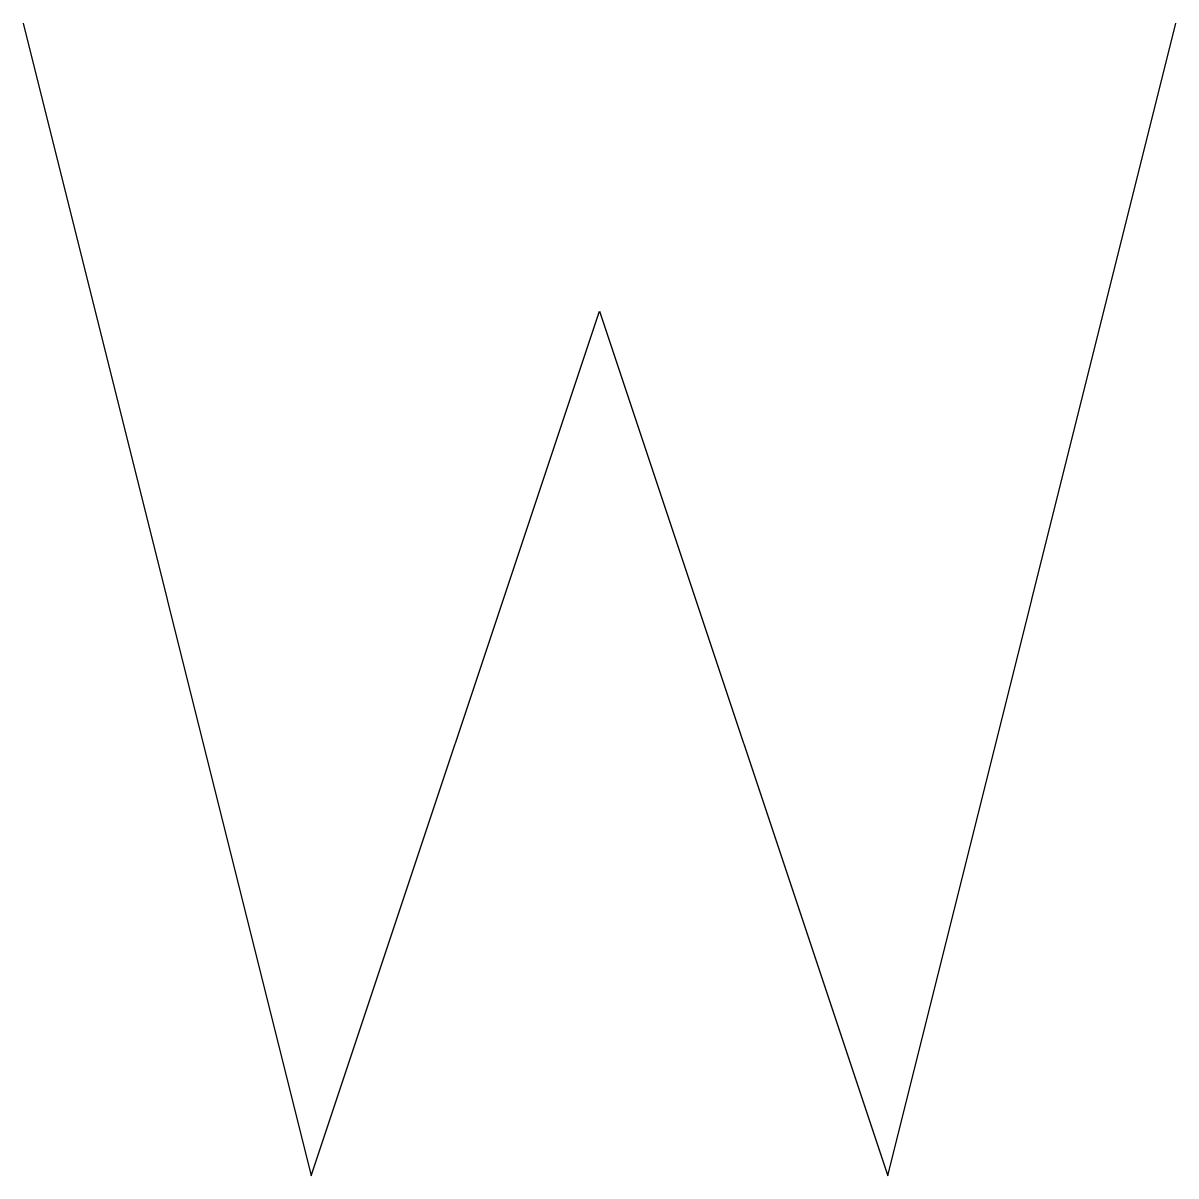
# Model space of a CAD drawing. Header units: millimetres. Extents: x 0 to 10, y 0 to 10.
import ezdxf

# ---------------------------------------------------------------- set-up
doc = ezdxf.new("R2010")
doc.units = ezdxf.units.MM
doc.layers.get('0').update_dxf_attribs({"linetype": 'CONTINUOUS'})

msp = doc.modelspace()

# ---------------------------------------------------------------- linework, layer by layer
for p, q in [((0, 10), (2.5, 0)), ((7.5, 0), (10, 10)), ((2.5, 0), (5, 7.5)), ((5, 7.5), (7.5, 0))]:
    msp.add_line(p, q)

doc.saveas('drawing.dxf')
